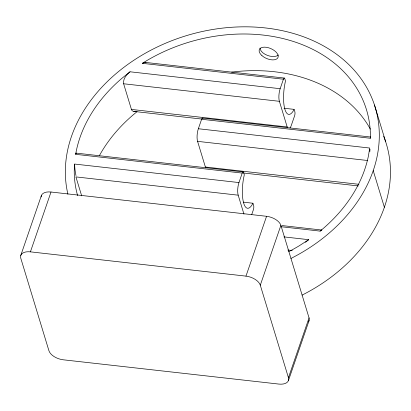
<?xml version="1.0" encoding="UTF-8"?>
<svg xmlns="http://www.w3.org/2000/svg" width="411" height="411" viewBox="0 0 411 411"><rect width="100%" height="100%" fill="white"/><g stroke="black" fill="none" stroke-linecap="round" stroke-linejoin="round"><path stroke-width="0.62" d="M20.756 255.472L41.357 195.636M309.046 317.878L288.445 377.714A12.679 7.033 19 0 1 278.817 384.074L63.253 359.795A12.679 7.033 19 0 1 48.93 350.737L20.776 258.216A12.679 7.033 19 0 1 30.409 251.851L51.01 192.019L266.575 216.299A12.679 7.033 19 0 1 280.893 225.356L309.046 317.878A12.679 7.033 19 0 1 308.378 321.88M205.726 167.894A9.042 2.805 -83.6 0 1 205.382 167.015L197.573 141.353A9.042 2.805 -83.6 0 1 198.349 128.741L201.616 119.257A3.016 0.935 -83.6 0 1 202.936 118.563M243.954 214.121L238.19 195.179A9.042 2.805 -83.6 0 1 238.966 182.566L242.228 173.088A3.016 0.935 -83.6 0 1 243.605 172.548L244.304 174.845A24.11 7.48 -83.6 0 0 243.723 203.27A24.11 7.48 -83.6 0 0 252.945 203.245L253.644 205.541A3.016 0.935 -83.6 0 1 253.387 209.744L251.753 214.485M287.536 127.857A9.042 2.805 -83.6 0 1 287.191 126.973L279.382 101.311A9.042 2.805 -83.6 0 1 280.158 88.699L283.426 79.215A3.016 0.935 -83.6 0 1 284.797 78.681L285.496 80.977A24.11 7.48 -83.6 0 0 284.921 109.398A24.11 7.48 -83.6 0 0 294.137 109.372L294.836 111.674A3.016 0.935 -83.6 0 1 294.579 115.876L291.312 125.36A9.042 2.805 -83.6 0 1 290.002 128.011M288.445 377.714L260.291 285.193A12.679 7.033 19 0 0 245.973 276.13L266.575 216.299M260.291 285.193L280.893 225.356M288.471 380.458L309.072 320.621M305.455 242.31L308.707 239.68L283.944 236.89M281.191 226.728L320.092 231.11L322.692 228.937A150.693 116.323 -16.9 0 0 368.544 155.296L369.695 148.037L198.349 128.741M320.092 231.11L321.782 230.175M137.074 111.643L133.107 114.931A150.693 116.323 -16.9 0 0 99.565 155.327M280.158 88.699L130.03 71.791C126.511 74.612 122.827 78.948 123.624 83.767L131.433 109.429C131.916 111.381 134.294 111.792 135.954 111.211M130.03 71.791L121.949 78.27A150.693 116.323 -16.9 0 0 76.097 151.911L75.655 154.325L242.228 173.088M308.707 239.68L298.941 245.968A150.693 116.323 -16.9 0 1 288.686 251.681M283.426 79.215L142.314 63.325L145.7 61.244A150.693 116.323 -16.9 0 1 294.769 41.927A150.693 116.323 -16.9 0 1 370.409 135.805L370.388 138.266L201.616 119.257M142.314 63.325L145.278 62.395L284.361 78.064M123.624 83.767L279.382 101.311M284.016 108.232L294.137 109.372M131.433 109.429L287.191 126.973M202.551 118.101L370.65 137.033M133.745 111.396L201.729 119.051M197.573 141.353L367.67 160.511M205.382 167.015L358.911 184.308M76.256 153.128L243.163 171.932M243.512 173.01L358.3 185.942M238.966 182.566L74.473 164.04L74.232 171.402A150.693 116.323 -16.9 0 0 77.607 195.595M238.19 195.179L75.907 176.9L81.671 195.841M243.266 202.15L252.945 203.245M282.105 225.572L321.849 230.047M287.854 250.027L292.319 250.53M30.409 251.851L245.973 276.13M145.304 62.395L145.997 62.672M374.467 104.99L385.621 141.646M373.214 170.601L384.372 207.257M383.684 136.313A159.735 123.3 -16.9 0 1 302.09 295.113M67.907 194.172A159.735 123.3 -16.9 0 1 180.239 37.632A159.735 123.3 -16.9 0 1 369.129 92.074A159.735 123.3 -16.9 0 1 290.937 258.457M369.843 151.587A9.093 1.428 -89.9 0 1 369.998 149.142M75.989 175.574A9.186 1.31 83.1 0 1 74.648 164.585M370.378 138.235A3.072 0.437 83.1 0 1 370.511 137.089M75.629 154.238A3.026 0.745 89 0 1 76.092 153.149M76.359 153.211A3.026 0.745 89 0 1 76.569 153.544M231.583 72.125A150.693 116.323 -16.9 0 1 370.332 129.095M41.151 196.997A12.679 7.033 19 0 1 51.01 192.019M278.411 54.997A10.141 5.626 19 0 1 267.479 55.418A10.141 5.626 19 0 1 260.029 48.087M261.92 55.598A10.136 5.394 23.3 0 0 277.893 57.72A10.136 5.394 23.3 0 0 266.189 47.27A10.136 5.394 23.3 0 0 261.92 55.598"/></g></svg>
